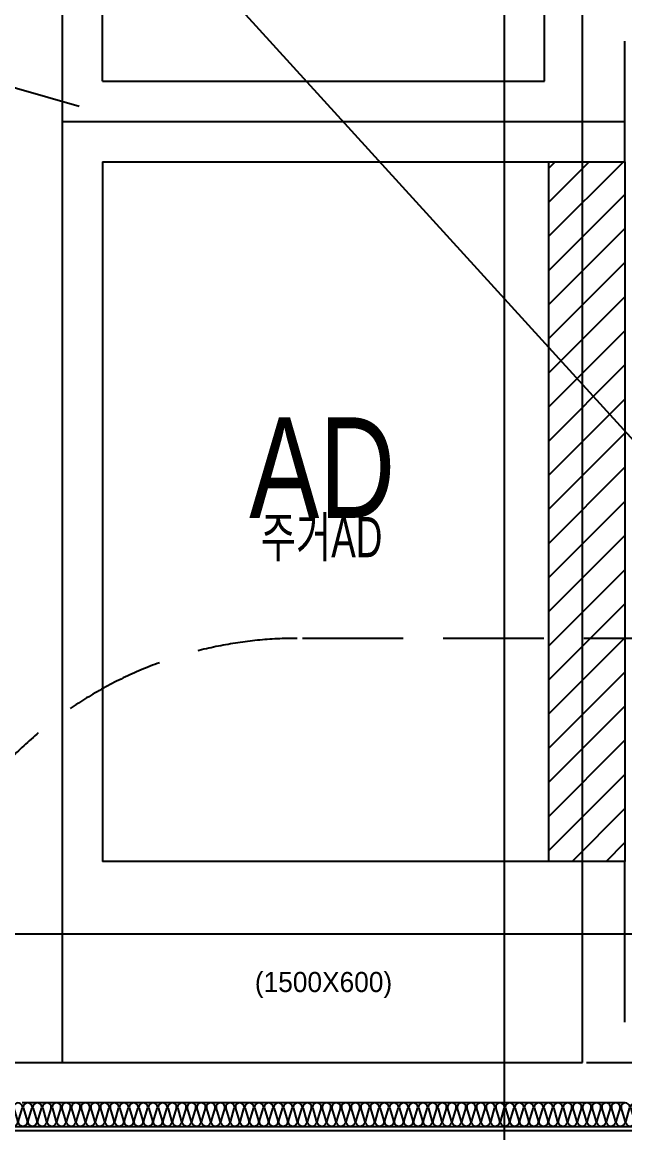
# Model space of a CAD drawing. Header units: millimetres. Extents: x 0 to 1390178, y 0 to 110113.
# Drawn here: x 468472 to 469972, y 30286 to 33048 of the extents above; entities that cross this region are included whole.
import ezdxf
from ezdxf.enums import TextEntityAlignment as Align
from ezdxf.xclip import XClip

# ---------------------------------------------------------------- set-up
doc = ezdxf.new("R2010")
doc.units = ezdxf.units.MM
doc.header["$LTSCALE"] = 100
doc.header["$XCLIPFRAME"] = 0
doc.linetypes.add('HID2', pattern=[3.5, 2.5, -1])
doc.linetypes.add('X - 평면도$0$CEN', pattern=[62, 60, -1, 0, -1])
doc.layers.get('DEFPOINTS').update_dxf_attribs({"color": 145})
for name, color, linetype in [('AA-XXXX-TEXT', 3, 'Continuous'), ('sm3', 3, 'HID2'), ('X - 평면도$0$A-FIN', 8, 'Continuous'), ('X - 평면도$0$A-INS', 9, 'Continuous'), ('X - 평면도$0$A-SYM', 7, 'Continuous'), ('X - 평면도$0$A-WALB', 3, 'Continuous'), ('X - 평면도$0$AA-WAXM-CONC', 2, 'Continuous'), ('X - 평면도$0$AA-XXXX-CNTL', 1, 'X - 평면도$0$CEN'), ('X - 평면도$0$AA-XXXX-PATT', 8, 'Continuous')]:
    doc.layers.add(name, color=color, linetype=linetype)
doc.layers.add('X - 평면도$0$DEFPOINT', color=163, linetype='Continuous', plot=False)
doc.styles.add('HAUD01', font='Dotum.ttf')
doc.styles.add('X - 평면도$0$HAUD01', font='Dotum.ttf')
doc.styles.add('X - 평면도$0$STANDARD', font='Dotum.ttf')

# ---------------------------------------------------------------- blocks, each defined once
blk = doc.blocks.new('X - 평면도$0$insul1')
blk.add_lwpolyline([(0, 0.25, 1.344031), (0.35, 0.25), (0.2, 0.75, -1.344031), (0.55, 0.75), (0.4, 0.25)], format="xyb")
blk = doc.blocks.new('X - 평면도$0$1F PL')
at = {"layer": 'X - 평면도$0$AA-XXXX-PATT'}
h = blk.add_hatch(dxfattribs=at)
h.set_pattern_fill('_USER', color=256, scale=60, angle=45, style=0, pattern_type=0)
h.set_pattern_definition([(45, (43360.775, 55897.784), (-42.426407, 42.426407), [])])
h.paths.add_polyline_path([(-13607.2, 15390.9), (-13417.2, 15390.9), (-13417.2, 13650.9), (-13607.2, 13650.9)])
at = {"layer": 'DEFPOINTS'}
blk.add_line((0, 0), (-19177.2, 21040.9), dxfattribs=at)
at = {"layer": 'X - 평면도$0$A-WALB'}
for p, q in [((-13607.2, 15390.9), (-13607.2, 13650.9)), ((-13417.2, 15390.9), (-13417.2, 13650.9))]:
    blk.add_line(p, q, dxfattribs=at)
at = {"layer": 'X - 평면도$0$AA-WAXM-CONC'}
for p, q in [((-14717.2, 15590.9), (-14717.2, 16890.9)), ((-13617.2, 15590.9), (-13617.2, 15890.9)), ((-13417.2, 15390.9), (-13417.2, 15690.9)), ((-14717.2, 15590.9), (-13617.2, 15590.9)), ((-14717.2, 15390.9), (-13417.2, 15390.9)), ((-14717.2, 15390.9), (-14717.2, 13650.9))]:
    blk.add_line(p, q, dxfattribs=at)
at = {"layer": 'X - 평면도$0$AA-XXXX-CNTL'}
for p, q in [((-14817.2, 13150.9), (-14817.2, 18490.9)), ((-13522.2, 13150.9), (-13522.2, 18490.9)), ((-14817.2, 15490.9), (-13417.2, 15490.9)), ((-19127.2, 13150.9), (-13522.2, 13150.9))]:
    blk.add_line(p, q, dxfattribs=at)
at = {"layer": 'X - 평면도$0$DEFPOINT', "style": 'X - 평면도$0$HAUD01', "width": 0.7}
blk.add_text('주거AD', height=100, dxfattribs=at).set_placement((-14172.2, 14457.3), align=Align.MIDDLE_CENTER)
blk = doc.blocks.new('X - 평면도$0$1F_COL')
at = {"layer": 'X - 평면도$0$AA-WAXM-CONC'}
for points in [[(-56778, -42646.9), (-56778, -42246.9), (-58078, -42246.9)], [(-58278, -42846.9), (-56778, -42846.9)]]:
    blk.add_lwpolyline(points, dxfattribs=at)
at = {"layer": 'X - 평면도$0$DEFPOINT', "style": 'X - 평면도$0$STANDARD'}
blk.add_text('(1500X600)', height=50, dxfattribs=at).set_placement((-57528, -42546.9), align=Align.MIDDLE_CENTER)
blk = doc.blocks.new('X - 평면도', base_point=(-475.4, -286.7))
at = {"layer": 'X - 평면도$0$A-FIN'}
blk.add_line((699292, 46183.1), (693342, 46183.1), dxfattribs=at)
at = {"layer": 'X - 평면도$0$A-INS'}
blk.add_line((699282, 46193.1), (693352, 46193.1), dxfattribs=at)
at = {"layer": 'X - 평면도$0$A-SYM'}
blk.add_lwpolyline([(696412, 49128), (697077.3, 48963.2), (697090, 48856.2), (697141.8, 49049.4), (697155.6, 48934), (697863.9, 48730.8)], dxfattribs=at)
at = {"layer": 'X - 평면도$0$AA-XXXX-CNTL'}
for p, q in [((698922, 68689.6), (698922, 43623.1)), ((657286.2, 46673.1), (718213.6, 46673.1)), ((699127, 46353.1), (703322, 46353.1))]:
    blk.add_line(p, q, dxfattribs=at)
for name, p in [('X - 평면도$0$1F PL', (712639.2, 33202.2)), ('X - 평면도$0$1F_COL', (756000, 89100))]:
    blk.add_blockref(name, p)
at = {"layer": 'X - 평면도$0$A-INS', "xscale": 60, "yscale": 60, "zscale": 60, "rotation": 180, "row_count": 1, "column_count": 246, "row_spacing": 0, "column_spacing": 24}
blk.add_blockref('X - 평면도$0$insul1', (699282, 46253.1), dxfattribs=at)

msp = doc.modelspace()

# ---------------------------------------------------------------- block references
ref = msp.add_blockref('X - 평면도', (-229725.3, -16179.1))
XClip(ref).set_block_clipping_path([(649249.9173510048, 15892.4063044181), (733249.9173510048, 75292.406304418)])

# ---------------------------------------------------------------- next in the draw order: linework, layer by layer
at = {"layer": 'sm3'}
msp.add_lwpolyline([(469156.4, 26967.8), (475020.1, 26967.8, 0.414214), (476020.1, 27967.8), (476020.1, 30515.3, 0.414214), (475020.1, 31515.3), (469156.4, 31515.3, 0.414214), (468156.4, 30515.3), (468156.4, 27967.8, 0.414214)], format="xyb", close=True, dxfattribs=at)

# ---------------------------------------------------------------- next in the draw order: texts
at = {"layer": 'AA-XXXX-TEXT', "style": 'HAUD01', "width": 0.8}
msp.add_text('AD', height=250, dxfattribs=at).set_placement((469218.9, 31940), align=Align.MIDDLE_CENTER)

doc.saveas('drawing.dxf')
